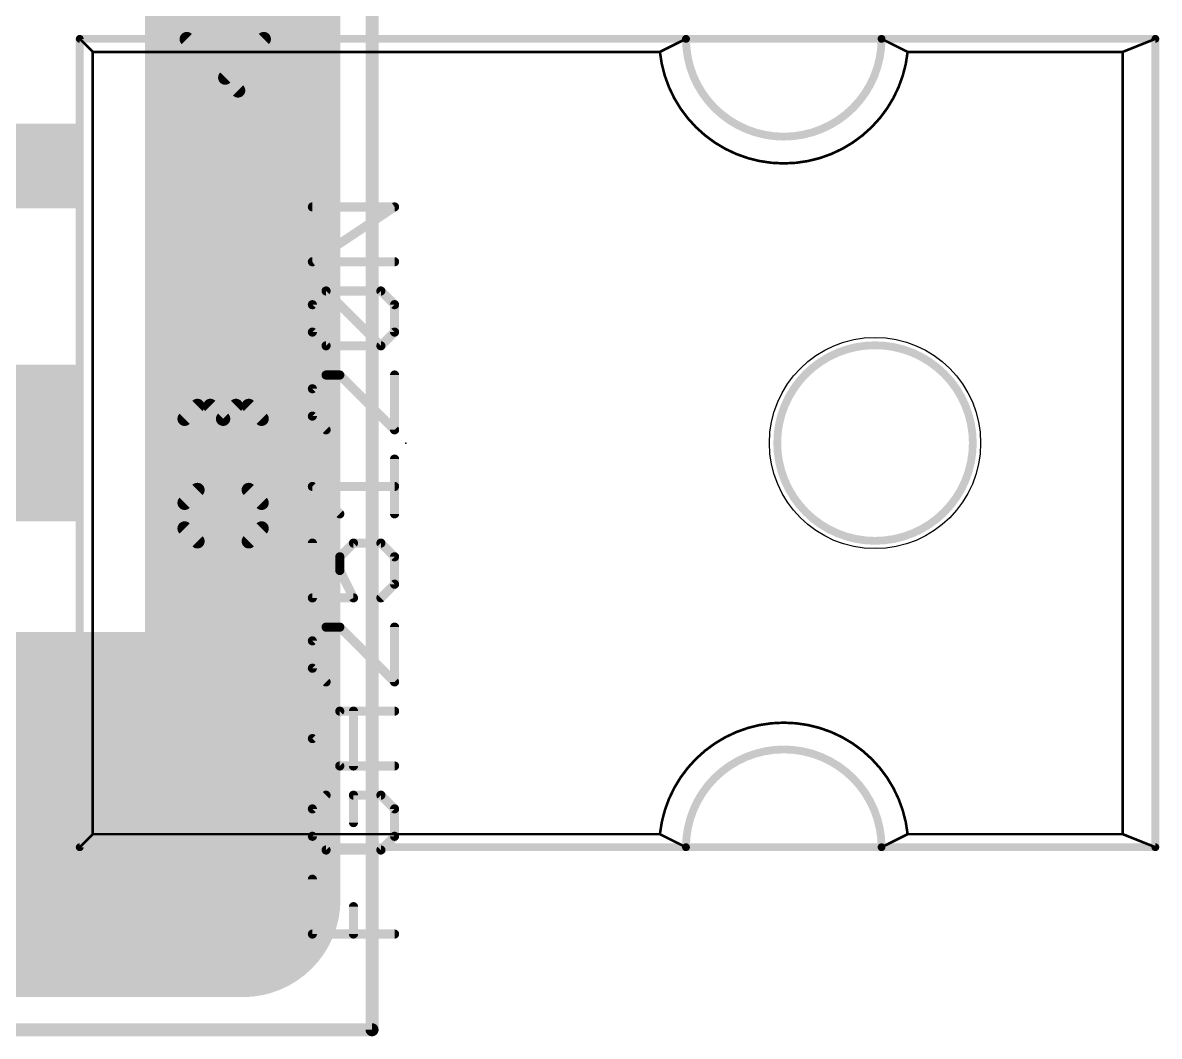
# Model space of a CAD drawing. Extents: x 0 to 165, y -10 to 137.
# Drawn here: x 142.4 to 164.54, y -0.13 to 19.62 of the extents above; entities that cross this region are included whole.
import ezdxf

# ---------------------------------------------------------------- set-up
doc = ezdxf.new("R2010")
doc.units = 0
for name, color, linetype in [('1', 14, 'CONTINUOUS'), ('16', 174, 'CONTINUOUS'), ('18', 94, 'CONTINUOUS'), ('20', 178, 'CONTINUOUS'), ('21', 251, 'CONTINUOUS'), ('23', 178, 'CONTINUOUS'), ('27', 251, 'CONTINUOUS')]:
    doc.layers.add(name, color=color, linetype=linetype)

# ---------------------------------------------------------------- blocks, each defined once
blk = doc.blocks.new('RECT')
blk.add_solid([(-0.5, -0.5), (0.5, -0.5), (-0.5, 0.5), (0.5, 0.5)])
blk = doc.blocks.new('OCTAGONV')
at = {"const_width": 0.5}
blk.add_lwpolyline([(-0.25, -0.1036), (-0.25, 0.1036), (-0.1036, 0.25), (0.1036, 0.25), (0.25, 0.1036), (0.25, -0.1036), (0.1036, -0.25), (-0.1036, -0.25), (-0.25, -0.1036), (-0.25, 0.1036)], dxfattribs=at)

msp = doc.modelspace()

# ---------------------------------------------------------------- linework, layer by layer
at = {"layer": '1', "const_width": 0.2794}
for points in [[(146.5953, 18.2997), (145.5954, 19.2996)], [(146.3454, 18.5497), (147.0953, 19.2996)], [(145.5954, 18.2997), (147.0953, 18.2997)], [(145.5534, 12.79), (145.5534, 13.79)], [(147.0533, 13.29), (145.5534, 13.29)], [(145.5534, 11.9028), (145.8034, 12.1528)], [(145.8034, 12.1528), (146.0534, 12.1528)], [(146.0534, 12.1528), (146.3034, 11.9028)], [(146.3034, 11.9028), (146.5533, 12.1528)], [(146.5533, 12.1528), (146.8033, 12.1528)], [(146.8033, 12.1528), (147.0533, 11.9028)], [(145.5534, 11.1529), (145.5534, 11.9028)], [(146.3034, 11.1529), (146.3034, 11.9028)], [(147.0533, 11.9028), (147.0533, 11.1529)], [(147.0533, 11.1529), (145.5534, 11.1529)], [(145.8034, 10.5156), (145.5534, 10.2657)], [(146.8033, 10.5156), (146.3034, 10.5156)], [(146.3034, 10.5156), (146.3034, 10.0157)], [(147.0533, 10.2657), (146.8033, 10.5156)], [(145.5534, 10.2657), (145.5534, 9.7657)], [(147.0533, 9.7657), (147.0533, 10.2657)], [(145.5534, 9.7657), (145.8034, 9.5157)], [(146.8033, 9.5157), (147.0533, 9.7657)], [(145.8034, 9.5157), (146.8033, 9.5157)], [(145.5534, 8.4243), (145.5534, 8.9242)], [(147.0533, 8.4243), (147.0533, 8.9242)], [(147.0533, 8.6743), (145.5534, 8.6743)]]:
    msp.add_lwpolyline(points, dxfattribs=at)
at = {"layer": '1', "const_width": 0.1397}
for points in [[(145.6448, 19.349, 1), (145.546, 19.2502)], [(147.1447, 19.2502, 1), (147.0459, 19.349)], [(146.296, 18.5991, 1), (146.3948, 18.5003)], [(145.5954, 18.3696, 1), (145.5954, 18.2299)], [(146.5459, 18.2503, 1), (146.6447, 18.3491)], [(147.0953, 18.2299, 1), (147.0953, 18.3696)], [(145.6233, 13.79, 1), (145.4836, 13.79)], [(145.5534, 13.3598, 1), (145.5534, 13.2201)], [(147.0533, 13.2201, 1), (147.0533, 13.3598)], [(145.4836, 12.79, 1), (145.6233, 12.79)], [(145.8034, 12.2226, 1), (145.8034, 12.0829)], [(145.8528, 12.1034, 1), (145.754, 12.2022)], [(146.1028, 12.2022, 1), (146.004, 12.1034)], [(146.0534, 12.0829, 1), (146.0534, 12.2226)], [(146.5533, 12.2226, 1), (146.5533, 12.0829)], [(146.6027, 12.1034, 1), (146.5039, 12.2022)], [(146.8527, 12.2022, 1), (146.7539, 12.1034)], [(146.8033, 12.0829, 1), (146.8033, 12.2226)], [(145.6233, 11.9028, 1), (145.4836, 11.9028)], [(145.504, 11.9522, 1), (145.6028, 11.8534)], [(146.3732, 11.9028, 1), (146.2335, 11.9028)], [(146.254, 11.9522, 1), (146.3528, 11.8534)], [(146.254, 11.8534, 1), (146.3528, 11.9522)], [(147.1232, 11.9028, 1), (146.9835, 11.9028)], [(147.0039, 11.8534, 1), (147.1027, 11.9522)], [(145.5534, 11.2227, 1), (145.5534, 11.083)], [(147.0533, 11.083, 1), (147.0533, 11.2227)], [(145.4836, 11.1529, 1), (145.6233, 11.1529)], [(146.2335, 11.1529, 1), (146.3732, 11.1529)], [(146.9835, 11.1529, 1), (147.1232, 11.1529)], [(145.8528, 10.4662, 1), (145.754, 10.565)], [(146.3732, 10.5156, 1), (146.2335, 10.5156)], [(146.3034, 10.5855, 1), (146.3034, 10.4458)], [(146.8527, 10.565, 1), (146.7539, 10.4662)], [(146.8033, 10.4458, 1), (146.8033, 10.5855)], [(145.6233, 10.2657, 1), (145.4836, 10.2657)], [(145.504, 10.3151, 1), (145.6028, 10.2163)], [(147.1232, 10.2657, 1), (146.9835, 10.2657)], [(147.0039, 10.2163, 1), (147.1027, 10.3151)], [(146.2335, 10.0157, 1), (146.3732, 10.0157)], [(145.6028, 9.8151, 1), (145.504, 9.7163)], [(145.4836, 9.7657, 1), (145.6233, 9.7657)], [(146.9835, 9.7657, 1), (147.1232, 9.7657)], [(147.1027, 9.7163, 1), (147.0039, 9.8151)], [(145.8034, 9.5856, 1), (145.8034, 9.4459)], [(145.754, 9.4663, 1), (145.8528, 9.5651)], [(146.7539, 9.5651, 1), (146.8527, 9.4663)], [(146.8033, 9.4459, 1), (146.8033, 9.5856)], [(145.6233, 8.9242, 1), (145.4836, 8.9242)], [(147.1232, 8.9242, 1), (146.9835, 8.9242)], [(145.5534, 8.7441, 1), (145.5534, 8.6044)], [(147.0533, 8.6044, 1), (147.0533, 8.7441)], [(145.4836, 8.4243, 1), (145.6233, 8.4243)], [(146.9835, 8.4243, 1), (147.1232, 8.4243)]]:
    msp.add_lwpolyline(points, format="xyb", dxfattribs=at)
at = {"layer": '16', "const_width": 3.81}
for points in [[(146.685, 5.842), (146.685, 31.877)], [(146.685, 5.842), (139.7, 5.842)], [(146.685, 2.54), (146.685, 5.842)], [(93.98, 2.54), (146.685, 2.54)]]:
    msp.add_lwpolyline(points, dxfattribs=at)
at = {"layer": '16', "const_width": 1.905}
for points in [[(147.6375, 5.842, 1), (145.7325, 5.842)], [(146.685, 4.8895, 1), (146.685, 6.7945)], [(145.7325, 5.842, 1), (147.6375, 5.842)], [(146.685, 1.5875, 1), (146.685, 3.4925)], [(145.7325, 2.54, 1), (147.6375, 2.54)]]:
    msp.add_lwpolyline(points, format="xyb", dxfattribs=at)
at = {"layer": '20', "const_width": 0.254}
for points in [[(149.205, 0), (149.205, 136.5125)], [(0, 0), (149.205, 0)]]:
    msp.add_lwpolyline(points, dxfattribs=at)
at = {"layer": '20', "const_width": 0.127}
for points in [[(149.1415, 0, 1), (149.2685, 0)], [(149.205, -0.0635, 1), (149.205, 0.0635)]]:
    msp.add_lwpolyline(points, format="xyb", dxfattribs=at)
at = {"layer": '20'}
msp.add_circle((159.004, 11.43), 2.0574, dxfattribs=at)
at = {"layer": '21'}
for points, const_width in [([(143.51, 19.304), (143.51, 3.556)], 0.1524), ([(143.51, 19.304), (155.321, 19.304)], 0.1524), ([(143.764, 19.05), (143.51, 19.304)], 0.0508), ([(154.813, 19.05), (155.321, 19.304)], 0.0508), ([(155.321, 19.304), (159.131, 19.304)], 0.1524), ([(159.131, 19.304), (164.465, 19.304)], 0.1524), ([(159.639, 19.05), (159.131, 19.304)], 0.0508), ([(163.83, 19.05), (164.465, 19.304)], 0.0508), ([(164.465, 3.556), (164.465, 19.304)], 0.1524), ([(143.764, 19.05), (143.764, 3.81)], 0.0508), ([(143.764, 19.05), (154.813, 19.05)], 0.0508), ([(159.639, 19.05), (163.83, 19.05)], 0.0508), ([(163.83, 3.81), (163.83, 19.05)], 0.0508), ([(143.51, 3.556), (143.764, 3.81)], 0.0508), ([(143.764, 3.81), (154.813, 3.81)], 0.0508), ([(155.321, 3.556), (154.813, 3.81)], 0.0508), ([(159.131, 3.556), (159.639, 3.81)], 0.0508), ([(159.639, 3.81), (163.83, 3.81)], 0.0508), ([(164.465, 3.556), (163.83, 3.81)], 0.0508), ([(155.321, 3.556), (143.51, 3.556)], 0.1524), ([(159.131, 3.556), (155.321, 3.556)], 0.1524), ([(164.465, 3.556), (159.131, 3.556)], 0.1524)]:
    msp.add_lwpolyline(points, dxfattribs=dict(at, const_width=const_width))
for points, const_width in [([(143.5481, 19.304, 1), (143.4719, 19.304)], 0.0762), ([(143.51, 19.3421, 1), (143.51, 19.2659)], 0.0762), ([(143.519, 19.313, 1), (143.501, 19.295)], 0.0254), ([(155.321, 19.3421, 1), (155.321, 19.2659)], 0.0762), ([(155.321, 19.304, 1), (159.131, 19.304)], 0.1524), ([(155.3591, 19.304, 1), (155.2829, 19.304)], 0.0762), ([(155.321, 19.2659, 1), (155.321, 19.3421)], 0.0762), ([(155.3267, 19.2926, 1), (155.3153, 19.3154)], 0.0254), ([(159.131, 19.3421, 1), (159.131, 19.2659)], 0.0762), ([(159.1691, 19.304, 1), (159.0929, 19.304)], 0.0762), ([(159.131, 19.2659, 1), (159.131, 19.3421)], 0.0762), ([(159.1367, 19.3154, 1), (159.1253, 19.2926)], 0.0254), ([(164.5031, 19.304, 1), (164.4269, 19.304)], 0.0762), ([(164.465, 19.2659, 1), (164.465, 19.3421)], 0.0762), ([(164.4697, 19.2922, 1), (164.4603, 19.3158)], 0.0254), ([(143.7767, 19.05, 1), (143.7513, 19.05)], 0.0254), ([(143.764, 19.0627, 1), (143.764, 19.0373)], 0.0254), ([(143.755, 19.041, 1), (143.773, 19.059)], 0.0254), ([(154.813, 19.05, 0.9003), (159.639, 19.05)], 0.0508), ([(154.8256, 19.0513, 1), (154.8004, 19.0487)], 0.0254), ([(154.8073, 19.0614, 1), (154.8187, 19.0386)], 0.0254), ([(154.813, 19.0373, 1), (154.813, 19.0627)], 0.0254), ([(159.639, 19.0627, 1), (159.639, 19.0373)], 0.0254), ([(159.6516, 19.0487, 1), (159.6264, 19.0513)], 0.0254), ([(159.6333, 19.0386, 1), (159.6447, 19.0614)], 0.0254), ([(163.8427, 19.05, 1), (163.8173, 19.05)], 0.0254), ([(163.8253, 19.0618, 1), (163.8347, 19.0382)], 0.0254), ([(163.83, 19.0373, 1), (163.83, 19.0627)], 0.0254), ([(159.004, 9.525, 1), (159.004, 13.335, 1), (159.004, 9.525)], 0.1524), ([(159.639, 3.81, 0.9003), (154.813, 3.81)], 0.0508), ([(159.131, 3.556, 1), (155.321, 3.556)], 0.1524), ([(143.764, 3.8227, 1), (143.764, 3.7973)], 0.0254), ([(143.7513, 3.81, 1), (143.7767, 3.81)], 0.0254), ([(143.773, 3.801, 1), (143.755, 3.819)], 0.0254), ([(154.8187, 3.8214, 1), (154.8073, 3.7986)], 0.0254), ([(154.8004, 3.8113, 1), (154.8256, 3.8087)], 0.0254), ([(154.813, 3.7973, 1), (154.813, 3.8227)], 0.0254), ([(159.639, 3.8227, 1), (159.639, 3.7973)], 0.0254), ([(159.6264, 3.8087, 1), (159.6516, 3.8113)], 0.0254), ([(159.6447, 3.7986, 1), (159.6333, 3.8214)], 0.0254), ([(163.8347, 3.8218, 1), (163.8253, 3.7982)], 0.0254), ([(163.8173, 3.81, 1), (163.8427, 3.81)], 0.0254), ([(163.83, 3.7973, 1), (163.83, 3.8227)], 0.0254), ([(143.51, 3.5941, 1), (143.51, 3.5179)], 0.0762), ([(143.4719, 3.556, 1), (143.5481, 3.556)], 0.0762), ([(143.501, 3.565, 1), (143.519, 3.547)], 0.0254), ([(155.321, 3.5941, 1), (155.321, 3.5179)], 0.0762), ([(155.2829, 3.556, 1), (155.3591, 3.556)], 0.0762), ([(155.321, 3.5179, 1), (155.321, 3.5941)], 0.0762), ([(155.3153, 3.5446, 1), (155.3267, 3.5674)], 0.0254), ([(159.131, 3.5941, 1), (159.131, 3.5179)], 0.0762), ([(159.0929, 3.556, 1), (159.1691, 3.556)], 0.0762), ([(159.131, 3.5179, 1), (159.131, 3.5941)], 0.0762), ([(159.1253, 3.5674, 1), (159.1367, 3.5446)], 0.0254), ([(164.4269, 3.556, 1), (164.5031, 3.556)], 0.0762), ([(164.465, 3.5179, 1), (164.465, 3.5941)], 0.0762), ([(164.4603, 3.5442, 1), (164.4697, 3.5678)], 0.0254)]:
    msp.add_lwpolyline(points, format="xyb", dxfattribs=dict(at, const_width=const_width))
at = {"layer": '23'}
msp.add_point((149.86, 11.43), dxfattribs=at)
at = {"layer": '27', "const_width": 0.1778}
for points in [[(148.0425, 14.9617), (149.6441, 16.0294)], [(149.6441, 16.0294), (148.0425, 16.0294)], [(149.6441, 14.9617), (148.0425, 14.9617)], [(148.0425, 14.1253), (148.3095, 14.3923)], [(148.3095, 14.3923), (149.3772, 14.3923)], [(149.3772, 13.3246), (148.3095, 14.3923)], [(149.3772, 14.3923), (149.6441, 14.1253)], [(148.0425, 13.5915), (148.0425, 14.1253)], [(149.6441, 14.1253), (149.6441, 13.5915)], [(148.3095, 13.3246), (148.0425, 13.5915)], [(149.6441, 13.5915), (149.3772, 13.3246)], [(149.3772, 13.3246), (148.3095, 13.3246)], [(148.3095, 12.7551), (148.0425, 12.4882)], [(148.5764, 12.7551), (148.3095, 12.7551)], [(149.6441, 11.6874), (148.5764, 12.7551)], [(149.6441, 12.7551), (149.6441, 11.6874)], [(148.0425, 12.4882), (148.0425, 11.9543)], [(148.0425, 11.9543), (148.3095, 11.6874)], [(149.6441, 10.0503), (149.6441, 11.118)], [(148.5764, 10.0503), (148.0425, 10.5841)], [(148.0425, 10.5841), (149.6441, 10.5841)], [(148.0425, 9.4808), (148.0425, 8.4131)], [(148.5764, 9.2139), (148.8433, 9.4808)], [(148.8433, 9.4808), (149.3772, 9.4808)], [(149.3772, 9.4808), (149.6441, 9.2139)], [(148.5764, 8.947), (148.5764, 9.2139)], [(149.6441, 9.2139), (149.6441, 8.68)], [(148.8433, 8.4131), (148.5764, 8.947)], [(149.6441, 8.68), (149.3772, 8.4131)], [(148.0425, 8.4131), (148.8433, 8.4131)], [(148.3095, 7.8437), (148.0425, 7.5767)], [(148.5764, 7.8437), (148.3095, 7.8437)], [(149.6441, 6.7759), (148.5764, 7.8437)], [(149.6441, 7.8437), (149.6441, 6.7759)], [(148.0425, 7.5767), (148.0425, 7.0429)], [(148.0425, 7.0429), (148.3095, 6.7759)], [(148.0425, 5.6726), (148.5764, 6.2065)], [(148.5764, 6.2065), (149.6441, 6.2065)], [(148.8433, 5.1388), (148.8433, 6.2065)], [(148.5764, 5.1388), (148.0425, 5.6726)], [(149.6441, 5.1388), (148.5764, 5.1388)], [(148.3095, 4.5693), (148.0425, 4.3024)], [(149.3772, 4.5693), (148.8433, 4.5693)], [(148.8433, 4.5693), (148.8433, 4.0355)], [(149.6441, 4.3024), (149.3772, 4.5693)], [(148.0425, 4.3024), (148.0425, 3.7686)], [(149.6441, 3.7686), (149.6441, 4.3024)], [(148.0425, 3.7686), (148.3095, 3.5016)], [(149.3772, 3.5016), (149.6441, 3.7686)], [(148.3095, 3.5016), (149.3772, 3.5016)], [(148.0425, 1.8645), (148.0425, 2.9322)], [(148.8433, 1.8645), (148.8433, 2.3983)], [(149.6441, 1.8645), (148.0425, 1.8645)]]:
    msp.add_lwpolyline(points, dxfattribs=at)
at = {"layer": '27', "const_width": 0.0889}
for points in [[(148.0425, 16.0739, 1), (148.0425, 15.985)], [(149.6688, 15.9924, 1), (149.6194, 16.0664)], [(149.6441, 15.985, 1), (149.6441, 16.0739)], [(148.0425, 15.0062, 1), (148.0425, 14.9173)], [(148.0179, 14.9987, 1), (148.0672, 14.9247)], [(149.6441, 14.9173, 1), (149.6441, 15.0062)], [(148.3409, 14.4237, 1), (148.278, 14.3608)], [(148.3095, 14.4367, 1), (148.3095, 14.3478)], [(148.3409, 14.3608, 1), (148.278, 14.4237)], [(149.4086, 14.4237, 1), (149.3457, 14.3608)], [(149.3772, 14.3478, 1), (149.3772, 14.4367)], [(148.0111, 14.1568, 1), (148.074, 14.0939)], [(148.087, 14.1253, 1), (147.9981, 14.1253)], [(149.6886, 14.1253, 1), (149.5996, 14.1253)], [(149.6127, 14.0939, 1), (149.6755, 14.1568)], [(148.074, 13.6229, 1), (148.0111, 13.5601)], [(147.9981, 13.5915, 1), (148.087, 13.5915)], [(149.5996, 13.5915, 1), (149.6886, 13.5915)], [(149.6755, 13.5601, 1), (149.6127, 13.6229)], [(148.3095, 13.369, 1), (148.3095, 13.2801)], [(148.278, 13.2931, 1), (148.3409, 13.356)], [(149.3457, 13.356, 1), (149.4086, 13.2931)], [(149.3457, 13.2931, 1), (149.4086, 13.356)], [(149.3772, 13.2801, 1), (149.3772, 13.369)], [(148.3095, 12.7996, 1), (148.3095, 12.7107)], [(148.3409, 12.7237, 1), (148.278, 12.7865)], [(148.6078, 12.7865, 1), (148.545, 12.7237)], [(148.5764, 12.7107, 1), (148.5764, 12.7996)], [(149.6886, 12.7551, 1), (149.5996, 12.7551)], [(148.087, 12.4882, 1), (147.9981, 12.4882)], [(148.0111, 12.5196, 1), (148.074, 12.4568)], [(148.074, 11.9858, 1), (148.0111, 11.9229)], [(147.9981, 11.9543, 1), (148.087, 11.9543)], [(148.278, 11.656, 1), (148.3409, 11.7188)], [(149.6127, 11.656, 1), (149.6755, 11.7188)], [(149.5996, 11.6874, 1), (149.6886, 11.6874)], [(149.6886, 11.118, 1), (149.5996, 11.118)], [(148.0425, 10.6286, 1), (148.0425, 10.5397)], [(148.074, 10.6155, 1), (148.0111, 10.5527)], [(149.6441, 10.5397, 1), (149.6441, 10.6286)], [(148.545, 10.0188, 1), (148.6078, 10.0817)], [(149.5996, 10.0503, 1), (149.6886, 10.0503)], [(148.087, 9.4808, 1), (147.9981, 9.4808)], [(148.8433, 9.5253, 1), (148.8433, 9.4364)], [(148.8747, 9.4494, 1), (148.8119, 9.5122)], [(149.4086, 9.5122, 1), (149.3457, 9.4494)], [(149.3772, 9.4364, 1), (149.3772, 9.5253)], [(148.6208, 9.2139, 1), (148.5319, 9.2139)], [(149.6886, 9.2139, 1), (149.5996, 9.2139)], [(148.545, 9.2453, 1), (148.6078, 9.1824)], [(149.6127, 9.1824, 1), (149.6755, 9.2453)], [(148.5319, 8.947, 1), (148.6208, 8.947)], [(148.6161, 8.9668, 1), (148.5366, 8.9271)], [(149.5996, 8.68, 1), (149.6886, 8.68)], [(149.6755, 8.6486, 1), (149.6127, 8.7115)], [(148.0425, 8.4575, 1), (148.0425, 8.3686)], [(147.9981, 8.4131, 1), (148.087, 8.4131)], [(148.8036, 8.3932, 1), (148.8831, 8.433)], [(148.8433, 8.3686, 1), (148.8433, 8.4575)], [(149.3457, 8.4445, 1), (149.4086, 8.3817)], [(148.3095, 7.8881, 1), (148.3095, 7.7992)], [(148.3409, 7.8122, 1), (148.278, 7.8751)], [(148.6078, 7.8751, 1), (148.545, 7.8122)], [(148.5764, 7.7992, 1), (148.5764, 7.8881)], [(149.6886, 7.8437, 1), (149.5996, 7.8437)], [(148.0111, 7.6082, 1), (148.074, 7.5453)], [(148.087, 7.5767, 1), (147.9981, 7.5767)], [(148.074, 7.0743, 1), (148.0111, 7.0114)], [(147.9981, 7.0429, 1), (148.087, 7.0429)], [(148.278, 6.7445, 1), (148.3409, 6.8074)], [(149.5996, 6.7759, 1), (149.6886, 6.7759)], [(149.6127, 6.7445, 1), (149.6755, 6.8074)], [(148.5764, 6.2509, 1), (148.5764, 6.162)], [(148.6078, 6.1751, 1), (148.545, 6.2379)], [(148.8878, 6.2065, 1), (148.7989, 6.2065)], [(149.6441, 6.162, 1), (149.6441, 6.2509)], [(148.074, 5.7041, 1), (148.0111, 5.6412)], [(148.0111, 5.7041, 1), (148.074, 5.6412)], [(148.5764, 5.1832, 1), (148.5764, 5.0943)], [(148.545, 5.1074, 1), (148.6078, 5.1702)], [(148.7989, 5.1388, 1), (148.8878, 5.1388)], [(149.6441, 5.0943, 1), (149.6441, 5.1832)], [(148.3409, 4.5379, 1), (148.278, 4.6008)], [(148.8433, 4.6138, 1), (148.8433, 4.5249)], [(148.8878, 4.5693, 1), (148.7989, 4.5693)], [(149.4086, 4.6008, 1), (149.3457, 4.5379)], [(149.3772, 4.5249, 1), (149.3772, 4.6138)], [(148.087, 4.3024, 1), (147.9981, 4.3024)], [(148.0111, 4.3338, 1), (148.074, 4.271)], [(149.6886, 4.3024, 1), (149.5996, 4.3024)], [(149.6127, 4.271, 1), (149.6755, 4.3338)], [(148.7989, 4.0355, 1), (148.8878, 4.0355)], [(148.074, 3.8, 1), (148.0111, 3.7371)], [(147.9981, 3.7686, 1), (148.087, 3.7686)], [(149.5996, 3.7686, 1), (149.6886, 3.7686)], [(149.6755, 3.7371, 1), (149.6127, 3.8)], [(148.3095, 3.5461, 1), (148.3095, 3.4572)], [(148.278, 3.4702, 1), (148.3409, 3.5331)], [(149.3457, 3.5331, 1), (149.4086, 3.4702)], [(149.3772, 3.4572, 1), (149.3772, 3.5461)], [(148.087, 2.9322, 1), (147.9981, 2.9322)], [(148.8878, 2.3983, 1), (148.7989, 2.3983)], [(148.0425, 1.9089, 1), (148.0425, 1.82)], [(147.9981, 1.8645, 1), (148.087, 1.8645)], [(148.7989, 1.8645, 1), (148.8878, 1.8645)], [(149.6441, 1.82, 1), (149.6441, 1.9089)]]:
    msp.add_lwpolyline(points, format="xyb", dxfattribs=at)

# ---------------------------------------------------------------- block references
at = {"layer": '18', "xscale": 1.778, "yscale": 1.778}
msp.add_blockref('OCTAGONV', (147.32, 1.905), dxfattribs=at)
msp.add_blockref('OCTAGONV', (147.32, 1.905), dxfattribs=at)
at = {"layer": '21', "yscale": 1.651, "rotation": 270}
for p, xscale in [((142.6845, 16.8275), 1.651), ((142.6845, 11.43), 3.048), ((142.6845, 6.0325), 1.651)]:
    msp.add_blockref('RECT', p, dxfattribs=dict(at, xscale=xscale))

doc.saveas('drawing.dxf')
